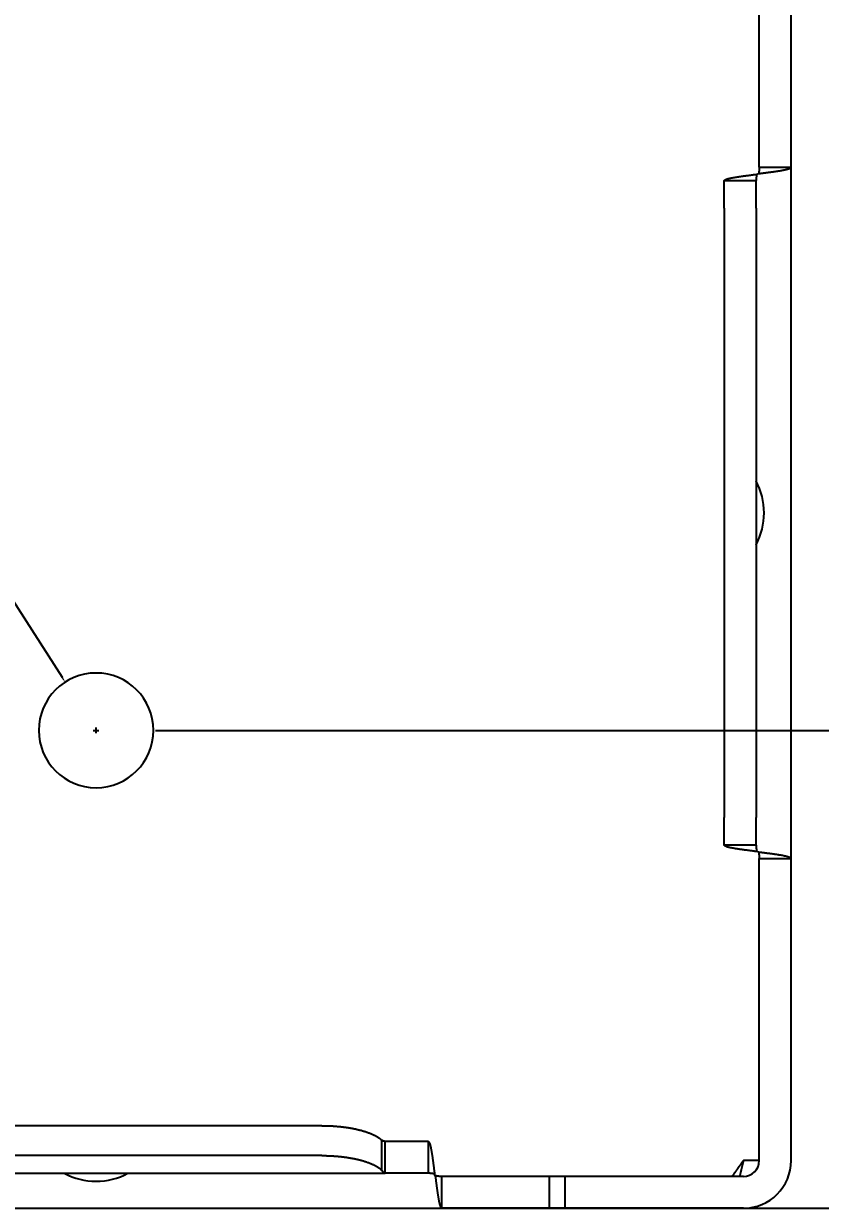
# Model space of a CAD drawing. Extents: x -29 to 171, y -4 to 230.
# Drawn here: x 102 to 127.01, y 88.58 to 125.76 of the extents above; entities that cross this region are included whole.
import ezdxf

# ---------------------------------------------------------------- set-up
doc = ezdxf.new("R2010")
doc.units = 0
doc.header["$LTSCALE"] = 25.4
doc.linetypes.add('KÖRPER', pattern=[0])
doc.layers.get('DEFPOINTS').update_dxf_attribs({"linetype": 'CONTINUOUS'})
doc.layers.add('2D_ANSICHT_3_BACK_DIMENSIO', color=7, linetype='KÖRPER')
doc.layers.add('2D_ANSICHT_3_BACK_DRAWING_', color=7, linetype='KÖRPER')
doc.dimstyles.get("Standard").update_dxf_attribs({"dimtxt": 0.18, "dimasz": 0.18, "dimexe": 0.18, "dimexo": 0.0625, "dimgap": 0.09, "dimtad": 0, "dimtih": 1, "dimtoh": 1, "dimzin": 0, "dimcen": 0.09, "dimazin": 3, "dimtfac": 1, "dimtofl": 0, "dimtmove": 0, "dimatfit": 3})

# ---------------------------------------------------------------- blocks, each defined once
blk = doc.blocks.new('*D1')
at = {"layer": '2D_ANSICHT_3_BACK_DIMENSIO', "color": 0, "linetype": 'KÖRPER'}
for p, q in [((106.133, 103.585), (141.418, 103.585)), ((141.238, 103.405), (141.238, 98.696)), ((141.238, 88.765), (141.238, 93.473)), ((118.808, 88.585), (141.418, 88.585))]:
    blk.add_line(p, q, dxfattribs=at)
at = {"layer": '2D_ANSICHT_3_BACK_DIMENSIO', "color": 0}
for points in [[(141.268, 103.405), (141.208, 103.405), (141.238, 103.585)], [(141.208, 88.765), (141.268, 88.765), (141.238, 88.585)]]:
    blk.add_solid(points, dxfattribs=at)
at = {"layer": 'DEFPOINTS', "color": 0}
for p in [(106.071, 103.585), (141.238, 103.585), (118.746, 88.585)]:
    blk.add_point(p, dxfattribs=at)
at = {"layer": '2D_ANSICHT_3_BACK_DIMENSIO', "color": 0}
blk.add_text('15', height=4.9389, dxfattribs=at).set_placement((137.114, 93.64))
blk = doc.blocks.new('*D2')
at = {"layer": '2D_ANSICHT_3_BACK_DIMENSIO', "color": 0, "linetype": 'KÖRPER'}
for p, q in [((102.533, 209.585), (165.978, 209.585)), ((165.798, 209.405), (165.798, 151.696)), ((165.798, 88.765), (165.798, 146.473)), ((90.108, 88.585), (165.978, 88.585))]:
    blk.add_line(p, q, dxfattribs=at)
at = {"layer": '2D_ANSICHT_3_BACK_DIMENSIO', "color": 0}
for points in [[(165.828, 209.405), (165.768, 209.405), (165.798, 209.585)], [(165.768, 88.765), (165.828, 88.765), (165.798, 88.585)]]:
    blk.add_solid(points, dxfattribs=at)
at = {"layer": 'DEFPOINTS', "color": 0}
for p in [(102.471, 209.585), (165.798, 209.585), (90.046, 88.585)]:
    blk.add_point(p, dxfattribs=at)
at = {"layer": '2D_ANSICHT_3_BACK_DIMENSIO', "color": 0}
blk.add_text('121', height=4.9389, dxfattribs=at).set_placement((160.054, 146.64))
blk = doc.blocks.new('*D6')
at = {"layer": '2D_ANSICHT_3_BACK_DIMENSIO', "color": 0, "linetype": 'KÖRPER'}
for p, q in [((79.561, 111.148), (99.417, 111.148)), ((99.417, 111.148), (103.201, 105.251)), ((104.181, 103.585), (104.361, 103.585)), ((104.271, 103.495), (104.271, 103.675))]:
    blk.add_line(p, q, dxfattribs=at)
at = {"layer": '2D_ANSICHT_3_BACK_DIMENSIO', "color": 0}
blk.add_solid([(103.176, 105.235), (103.227, 105.267), (103.299, 105.1)], dxfattribs=at)
at = {"layer": 'DEFPOINTS', "color": 0}
for p in [(103.299, 105.1), (105.243, 102.07)]:
    blk.add_point(p, dxfattribs=at)
at = {"layer": '2D_ANSICHT_3_BACK_DIMENSIO', "color": 0}
blk.add_text('3.6', height=4.9389, dxfattribs=at).set_placement((88.395, 108.704))

msp = doc.modelspace()

# ---------------------------------------------------------------- linework, layer by layer
at = {"layer": '2D_ANSICHT_3_BACK_DRAWING_', "color": 5, "linetype": 'KÖRPER'}
for p, q in [((125.096, 121.26), (125.096, 143.61)), ((126.096, 121.26), (126.096, 143.61)), ((126.096, 99.56), (126.096, 121.26)), ((123.996, 119.973), (123.996, 120.838)), ((124.996, 119.973), (124.996, 120.838)), ((125.016, 121.038), (125.076, 121.06)), ((123.996, 119.973), (123.996, 118.094)), ((124.996, 119.973), (124.996, 118.094)), ((123.996, 118.094), (123.996, 102.725)), ((124.996, 118.094), (124.996, 102.725)), ((123.996, 102.725), (123.996, 100.846)), ((124.996, 102.725), (124.996, 100.846)), ((123.996, 99.982), (123.996, 100.846)), ((124.996, 99.982), (124.996, 100.846)), ((125.076, 99.76), (125.016, 99.782)), ((125.096, 90.085), (125.096, 99.56)), ((126.096, 90.085), (126.096, 99.56)), ((111.354, 91.178), (97.187, 91.178)), ((113.248, 90.715), (113.234, 90.728)), ((114.699, 90.685), (113.353, 90.685)), ((111.354, 90.239), (97.187, 90.239)), ((125.096, 90.085), (124.596, 90.085)), ((95.188, 89.685), (113.353, 89.685)), ((113.248, 89.775), (113.234, 89.789)), ((114.699, 89.685), (113.353, 89.685)), ((114.92, 89.605), (114.899, 89.665)), ((118.496, 89.585), (115.121, 89.585)), ((118.496, 89.585), (118.496, 88.585)), ((118.996, 89.585), (118.496, 89.585)), ((118.996, 88.585), (118.996, 89.585)), ((124.596, 89.585), (118.996, 89.585)), ((93.421, 88.585), (115.121, 88.585)), ((118.496, 88.585), (115.121, 88.585)), ((118.996, 88.585), (118.496, 88.585)), ((124.596, 88.585), (118.996, 88.585))]:
    msp.add_line(p, q, dxfattribs=at)
for points in [[(125.096, 121.26), (125.096, 121.256), (125.095, 121.252), (125.095, 121.249), (125.095, 121.245), (125.095, 121.242), (125.095, 121.238), (125.095, 121.235), (125.095, 121.231), (125.095, 121.227), (125.095, 121.224), (125.095, 121.22), (125.094, 121.217), (125.094, 121.213), (125.094, 121.209), (125.094, 121.206), (125.094, 121.202), (125.093, 121.199), (125.093, 121.195), (125.093, 121.191), (125.092, 121.188), (125.092, 121.184), (125.092, 121.181), (125.092, 121.177), (125.091, 121.174), (125.091, 121.17), (125.09, 121.166), (125.09, 121.163), (125.09, 121.159), (125.089, 121.156), (125.089, 121.152), (125.088, 121.149), (125.088, 121.145), (125.088, 121.141), (125.087, 121.138), (125.087, 121.134), (125.086, 121.131), (125.086, 121.127), (125.085, 121.124), (125.085, 121.12), (125.084, 121.116), (125.084, 121.113), (125.083, 121.109), (125.083, 121.106), (125.082, 121.102), (125.082, 121.099), (125.081, 121.095), (125.081, 121.092), (125.08, 121.088), (125.079, 121.084), (125.079, 121.081), (125.078, 121.077), (125.078, 121.074), (125.077, 121.07), (125.077, 121.067), (125.076, 121.063), (125.076, 121.06)], [(125.076, 121.06), (125.086, 121.061), (125.097, 121.062), (125.108, 121.064), (125.119, 121.065), (125.13, 121.066), (125.141, 121.068), (125.152, 121.069), (125.162, 121.07), (125.173, 121.072), (125.184, 121.073), (125.195, 121.075), (125.206, 121.076), (125.217, 121.077), (125.228, 121.079), (125.238, 121.08), (125.249, 121.081), (125.26, 121.083), (125.271, 121.084), (125.282, 121.086), (125.293, 121.087), (125.304, 121.088), (125.314, 121.09), (125.325, 121.091), (125.336, 121.092), (125.347, 121.094), (125.358, 121.095), (125.369, 121.097), (125.38, 121.098), (125.39, 121.1), (125.401, 121.101), (125.412, 121.102), (125.423, 121.104), (125.434, 121.105), (125.445, 121.107), (125.455, 121.108), (125.466, 121.11), (125.477, 121.111), (125.488, 121.113), (125.499, 121.114), (125.51, 121.116), (125.521, 121.117), (125.531, 121.119), (125.542, 121.12), (125.553, 121.122), (125.564, 121.123), (125.575, 121.125), (125.586, 121.126), (125.596, 121.128), (125.607, 121.129), (125.618, 121.131), (125.629, 121.133), (125.64, 121.134), (125.65, 121.136), (125.661, 121.138), (125.672, 121.139), (125.683, 121.141), (125.694, 121.143), (125.705, 121.144), (125.715, 121.146), (125.726, 121.148), (125.737, 121.149), (125.748, 121.151), (125.759, 121.153), (125.769, 121.155), (125.78, 121.157), (125.791, 121.159), (125.802, 121.16), (125.812, 121.162), (125.823, 121.164), (125.834, 121.166), (125.845, 121.168), (125.856, 121.171), (125.866, 121.173), (125.877, 121.175), (125.888, 121.177), (125.898, 121.179), (125.909, 121.181), (125.92, 121.184), (125.93, 121.186), (125.941, 121.189), (125.952, 121.191), (125.962, 121.194), (125.973, 121.197), (125.984, 121.199), (125.994, 121.202), (126.005, 121.206), (126.015, 121.209), (126.026, 121.212), (126.036, 121.216), (126.046, 121.22), (126.056, 121.224), (126.066, 121.228), (126.075, 121.234), (126.084, 121.241), (126.092, 121.25), (126.096, 121.26)], [(123.996, 120.838), (123.999, 120.848), (124.007, 120.856), (124.016, 120.863), (124.025, 120.869), (124.035, 120.874), (124.045, 120.878), (124.055, 120.881), (124.066, 120.885), (124.076, 120.888), (124.087, 120.892), (124.097, 120.895), (124.108, 120.898), (124.118, 120.901), (124.129, 120.904), (124.139, 120.906), (124.15, 120.909), (124.161, 120.911), (124.171, 120.914), (124.182, 120.916), (124.193, 120.918), (124.203, 120.92), (124.214, 120.923), (124.225, 120.925), (124.236, 120.927), (124.246, 120.929), (124.257, 120.931), (124.268, 120.933), (124.279, 120.935), (124.289, 120.937), (124.3, 120.939), (124.311, 120.941), (124.322, 120.942), (124.333, 120.944), (124.343, 120.946), (124.354, 120.948), (124.365, 120.95), (124.376, 120.951), (124.387, 120.953), (124.397, 120.955), (124.408, 120.956), (124.419, 120.958), (124.43, 120.96), (124.441, 120.961), (124.452, 120.963), (124.462, 120.965), (124.473, 120.966), (124.484, 120.968), (124.495, 120.969), (124.506, 120.971), (124.516, 120.973), (124.527, 120.974), (124.538, 120.976), (124.549, 120.977), (124.56, 120.979), (124.571, 120.98), (124.581, 120.982), (124.592, 120.983), (124.603, 120.985), (124.614, 120.986), (124.625, 120.988), (124.636, 120.989), (124.647, 120.991), (124.657, 120.992), (124.668, 120.993), (124.679, 120.995), (124.69, 120.996), (124.701, 120.998), (124.712, 120.999), (124.722, 121.001), (124.733, 121.002), (124.744, 121.003), (124.755, 121.005), (124.766, 121.006), (124.777, 121.008), (124.788, 121.009), (124.798, 121.01), (124.809, 121.012), (124.82, 121.013), (124.831, 121.015), (124.842, 121.016), (124.853, 121.017), (124.864, 121.019), (124.874, 121.02), (124.885, 121.021), (124.896, 121.023), (124.907, 121.024), (124.918, 121.026), (124.929, 121.027), (124.94, 121.028), (124.95, 121.03), (124.961, 121.031), (124.972, 121.032), (124.983, 121.034), (124.994, 121.035), (125.005, 121.036), (125.016, 121.038)], [(125.016, 121.038), (125.015, 121.034), (125.014, 121.031), (125.014, 121.027), (125.013, 121.024), (125.013, 121.02), (125.012, 121.016), (125.012, 121.013), (125.011, 121.009), (125.011, 121.006), (125.01, 121.002), (125.01, 120.999), (125.009, 120.995), (125.008, 120.992), (125.008, 120.988), (125.007, 120.984), (125.007, 120.981), (125.006, 120.977), (125.006, 120.974), (125.005, 120.97), (125.005, 120.967), (125.005, 120.963), (125.004, 120.96), (125.004, 120.956), (125.003, 120.952), (125.003, 120.949), (125.002, 120.945), (125.002, 120.942), (125.001, 120.938), (125.001, 120.935), (125.001, 120.931), (125, 120.927), (125, 120.924), (125, 120.92), (124.999, 120.917), (124.999, 120.913), (124.999, 120.909), (124.998, 120.906), (124.998, 120.902), (124.998, 120.899), (124.998, 120.895), (124.997, 120.892), (124.997, 120.888), (124.997, 120.884), (124.997, 120.881), (124.997, 120.877), (124.996, 120.874), (124.996, 120.87), (124.996, 120.866), (124.996, 120.863), (124.996, 120.859), (124.996, 120.856), (124.996, 120.852), (124.996, 120.848), (124.996, 120.845), (124.996, 120.841), (124.996, 120.838)], [(125.016, 99.782), (125.005, 99.783), (124.994, 99.784), (124.983, 99.786), (124.972, 99.787), (124.961, 99.788), (124.95, 99.79), (124.94, 99.791), (124.929, 99.792), (124.918, 99.794), (124.907, 99.795), (124.896, 99.797), (124.885, 99.798), (124.874, 99.799), (124.864, 99.801), (124.853, 99.802), (124.842, 99.803), (124.831, 99.805), (124.82, 99.806), (124.809, 99.808), (124.798, 99.809), (124.788, 99.81), (124.777, 99.812), (124.766, 99.813), (124.755, 99.815), (124.744, 99.816), (124.733, 99.817), (124.722, 99.819), (124.712, 99.82), (124.701, 99.822), (124.69, 99.823), (124.679, 99.824), (124.668, 99.826), (124.657, 99.827), (124.647, 99.829), (124.636, 99.83), (124.625, 99.832), (124.614, 99.833), (124.603, 99.835), (124.592, 99.836), (124.581, 99.838), (124.571, 99.839), (124.56, 99.841), (124.549, 99.842), (124.538, 99.844), (124.527, 99.845), (124.516, 99.847), (124.506, 99.848), (124.495, 99.85), (124.484, 99.851), (124.473, 99.853), (124.462, 99.855), (124.452, 99.856), (124.441, 99.858), (124.43, 99.86), (124.419, 99.861), (124.408, 99.863), (124.397, 99.865), (124.387, 99.866), (124.376, 99.868), (124.365, 99.87), (124.354, 99.871), (124.343, 99.873), (124.333, 99.875), (124.322, 99.877), (124.311, 99.879), (124.3, 99.881), (124.289, 99.883), (124.279, 99.884), (124.268, 99.886), (124.257, 99.888), (124.246, 99.89), (124.236, 99.893), (124.225, 99.895), (124.214, 99.897), (124.203, 99.899), (124.193, 99.901), (124.182, 99.903), (124.171, 99.906), (124.161, 99.908), (124.15, 99.911), (124.139, 99.913), (124.129, 99.916), (124.118, 99.919), (124.108, 99.921), (124.097, 99.924), (124.087, 99.928), (124.076, 99.931), (124.066, 99.934), (124.055, 99.938), (124.045, 99.942), (124.035, 99.946), (124.025, 99.95), (124.016, 99.956), (124.007, 99.963), (123.999, 99.972), (123.996, 99.982)], [(124.996, 99.982), (124.996, 99.978), (124.996, 99.975), (124.996, 99.971), (124.996, 99.967), (124.996, 99.964), (124.996, 99.96), (124.996, 99.957), (124.996, 99.953), (124.996, 99.949), (124.996, 99.946), (124.997, 99.942), (124.997, 99.939), (124.997, 99.935), (124.997, 99.931), (124.997, 99.928), (124.998, 99.924), (124.998, 99.921), (124.998, 99.917), (124.998, 99.913), (124.999, 99.91), (124.999, 99.906), (124.999, 99.903), (125, 99.899), (125, 99.896), (125, 99.892), (125.001, 99.888), (125.001, 99.885), (125.001, 99.881), (125.002, 99.878), (125.002, 99.874), (125.003, 99.871), (125.003, 99.867), (125.004, 99.863), (125.004, 99.86), (125.005, 99.856), (125.005, 99.853), (125.005, 99.849), (125.006, 99.846), (125.006, 99.842), (125.007, 99.838), (125.007, 99.835), (125.008, 99.831), (125.008, 99.828), (125.009, 99.824), (125.01, 99.821), (125.01, 99.817), (125.011, 99.814), (125.011, 99.81), (125.012, 99.806), (125.012, 99.803), (125.013, 99.799), (125.013, 99.796), (125.014, 99.792), (125.014, 99.789), (125.015, 99.785), (125.016, 99.782)], [(125.076, 99.76), (125.076, 99.756), (125.077, 99.753), (125.077, 99.749), (125.078, 99.746), (125.078, 99.742), (125.079, 99.738), (125.079, 99.735), (125.08, 99.731), (125.081, 99.728), (125.081, 99.724), (125.082, 99.721), (125.082, 99.717), (125.083, 99.714), (125.083, 99.71), (125.084, 99.706), (125.084, 99.703), (125.085, 99.699), (125.085, 99.696), (125.086, 99.692), (125.086, 99.689), (125.087, 99.685), (125.087, 99.682), (125.088, 99.678), (125.088, 99.674), (125.088, 99.671), (125.089, 99.667), (125.089, 99.664), (125.09, 99.66), (125.09, 99.657), (125.09, 99.653), (125.091, 99.649), (125.091, 99.646), (125.092, 99.642), (125.092, 99.639), (125.092, 99.635), (125.092, 99.632), (125.093, 99.628), (125.093, 99.624), (125.093, 99.621), (125.094, 99.617), (125.094, 99.614), (125.094, 99.61), (125.094, 99.606), (125.094, 99.603), (125.095, 99.599), (125.095, 99.596), (125.095, 99.592), (125.095, 99.588), (125.095, 99.585), (125.095, 99.581), (125.095, 99.578), (125.095, 99.574), (125.095, 99.57), (125.095, 99.567), (125.096, 99.563), (125.096, 99.56)], [(126.096, 99.56), (126.092, 99.57), (126.084, 99.578), (126.075, 99.585), (126.066, 99.591), (126.056, 99.596), (126.046, 99.6), (126.036, 99.603), (126.026, 99.607), (126.015, 99.61), (126.005, 99.614), (125.994, 99.617), (125.984, 99.62), (125.973, 99.623), (125.962, 99.626), (125.952, 99.628), (125.941, 99.631), (125.93, 99.633), (125.92, 99.636), (125.909, 99.638), (125.898, 99.64), (125.888, 99.642), (125.877, 99.645), (125.866, 99.647), (125.856, 99.649), (125.845, 99.651), (125.834, 99.653), (125.823, 99.655), (125.812, 99.657), (125.802, 99.659), (125.791, 99.661), (125.78, 99.663), (125.769, 99.665), (125.759, 99.666), (125.748, 99.668), (125.737, 99.67), (125.726, 99.672), (125.715, 99.673), (125.705, 99.675), (125.694, 99.677), (125.683, 99.679), (125.672, 99.68), (125.661, 99.682), (125.65, 99.684), (125.64, 99.685), (125.629, 99.687), (125.618, 99.688), (125.607, 99.69), (125.596, 99.692), (125.586, 99.693), (125.575, 99.695), (125.564, 99.696), (125.553, 99.698), (125.542, 99.699), (125.531, 99.701), (125.521, 99.702), (125.51, 99.704), (125.499, 99.705), (125.488, 99.707), (125.477, 99.708), (125.466, 99.71), (125.455, 99.711), (125.445, 99.713), (125.434, 99.714), (125.423, 99.716), (125.412, 99.717), (125.401, 99.718), (125.39, 99.72), (125.38, 99.721), (125.369, 99.723), (125.358, 99.724), (125.347, 99.725), (125.336, 99.727), (125.325, 99.728), (125.314, 99.73), (125.304, 99.731), (125.293, 99.732), (125.282, 99.734), (125.271, 99.735), (125.26, 99.737), (125.249, 99.738), (125.238, 99.739), (125.228, 99.741), (125.217, 99.742), (125.206, 99.743), (125.195, 99.745), (125.184, 99.746), (125.173, 99.748), (125.162, 99.749), (125.152, 99.75), (125.141, 99.752), (125.13, 99.753), (125.119, 99.754), (125.108, 99.756), (125.097, 99.757), (125.086, 99.758), (125.076, 99.76)], [(111.354, 91.178), (111.375, 91.178), (111.395, 91.178), (111.416, 91.178), (111.436, 91.178), (111.457, 91.177), (111.477, 91.177), (111.498, 91.177), (111.518, 91.176), (111.539, 91.175), (111.559, 91.175), (111.58, 91.174), (111.6, 91.173), (111.62, 91.172), (111.641, 91.171), (111.661, 91.17), (111.682, 91.169), (111.702, 91.168), (111.723, 91.167), (111.743, 91.165), (111.764, 91.164), (111.784, 91.162), (111.804, 91.161), (111.825, 91.159), (111.845, 91.157), (111.866, 91.156), (111.886, 91.154), (111.906, 91.152), (111.927, 91.15), (111.947, 91.148), (111.967, 91.145), (111.988, 91.143), (112.008, 91.141), (112.028, 91.138), (112.049, 91.136), (112.069, 91.133), (112.089, 91.13), (112.11, 91.128), (112.13, 91.125), (112.15, 91.122), (112.17, 91.119), (112.191, 91.116), (112.211, 91.112), (112.231, 91.109), (112.251, 91.106), (112.271, 91.102), (112.292, 91.099), (112.312, 91.095), (112.332, 91.091), (112.352, 91.087), (112.372, 91.083), (112.392, 91.079), (112.412, 91.075), (112.432, 91.071), (112.452, 91.066), (112.472, 91.062), (112.492, 91.057), (112.512, 91.052), (112.532, 91.047), (112.552, 91.042), (112.572, 91.037), (112.591, 91.032), (112.611, 91.026), (112.631, 91.021), (112.65, 91.015), (112.67, 91.009), (112.69, 91.004), (112.709, 90.997), (112.729, 90.991), (112.748, 90.985), (112.768, 90.978), (112.787, 90.972), (112.806, 90.965), (112.826, 90.958), (112.845, 90.95), (112.864, 90.943), (112.883, 90.935), (112.902, 90.928), (112.921, 90.92), (112.939, 90.911), (112.958, 90.903), (112.977, 90.894), (112.995, 90.885), (113.013, 90.876), (113.032, 90.867), (113.05, 90.857), (113.068, 90.847), (113.085, 90.837), (113.103, 90.826), (113.12, 90.816), (113.137, 90.804), (113.154, 90.793), (113.171, 90.781), (113.187, 90.768), (113.203, 90.755), (113.219, 90.742), (113.234, 90.728)], [(113.353, 90.685), (113.351, 90.685), (113.35, 90.685), (113.348, 90.685), (113.346, 90.685), (113.344, 90.685), (113.342, 90.685), (113.34, 90.685), (113.338, 90.685), (113.336, 90.686), (113.334, 90.686), (113.332, 90.686), (113.33, 90.686), (113.328, 90.686), (113.326, 90.687), (113.324, 90.687), (113.322, 90.687), (113.32, 90.688), (113.318, 90.688), (113.316, 90.689), (113.314, 90.689), (113.312, 90.689), (113.31, 90.69), (113.308, 90.69), (113.306, 90.691), (113.305, 90.691), (113.303, 90.692), (113.301, 90.692), (113.299, 90.693), (113.297, 90.693), (113.295, 90.694), (113.293, 90.695), (113.291, 90.695), (113.289, 90.696), (113.288, 90.697), (113.286, 90.697), (113.284, 90.698), (113.282, 90.699), (113.28, 90.699), (113.278, 90.7), (113.276, 90.701), (113.275, 90.702), (113.273, 90.702), (113.271, 90.703), (113.269, 90.704), (113.267, 90.705), (113.266, 90.706), (113.264, 90.707), (113.262, 90.707), (113.26, 90.708), (113.258, 90.709), (113.257, 90.71), (113.255, 90.711), (113.253, 90.712), (113.251, 90.713), (113.25, 90.714), (113.248, 90.715)], [(114.699, 90.685), (114.709, 90.681), (114.717, 90.674), (114.724, 90.664), (114.73, 90.655), (114.734, 90.645), (114.738, 90.635), (114.742, 90.625), (114.746, 90.615), (114.749, 90.604), (114.753, 90.594), (114.756, 90.583), (114.759, 90.573), (114.762, 90.562), (114.764, 90.551), (114.767, 90.541), (114.77, 90.53), (114.772, 90.52), (114.774, 90.509), (114.777, 90.498), (114.779, 90.487), (114.781, 90.477), (114.783, 90.466), (114.786, 90.455), (114.788, 90.445), (114.79, 90.434), (114.792, 90.423), (114.794, 90.412), (114.796, 90.402), (114.798, 90.391), (114.8, 90.38), (114.802, 90.369), (114.803, 90.358), (114.805, 90.348), (114.807, 90.337), (114.809, 90.326), (114.811, 90.315), (114.812, 90.304), (114.814, 90.294), (114.816, 90.283), (114.817, 90.272), (114.819, 90.261), (114.821, 90.25), (114.822, 90.24), (114.824, 90.229), (114.826, 90.218), (114.827, 90.207), (114.829, 90.196), (114.83, 90.185), (114.832, 90.175), (114.834, 90.164), (114.835, 90.153), (114.837, 90.142), (114.838, 90.131), (114.84, 90.12), (114.841, 90.11), (114.843, 90.099), (114.844, 90.088), (114.846, 90.077), (114.847, 90.066), (114.849, 90.055), (114.85, 90.045), (114.851, 90.034), (114.853, 90.023), (114.854, 90.012), (114.856, 90.001), (114.857, 89.99), (114.859, 89.979), (114.86, 89.969), (114.862, 89.958), (114.863, 89.947), (114.864, 89.936), (114.866, 89.925), (114.867, 89.914), (114.869, 89.904), (114.87, 89.893), (114.871, 89.882), (114.873, 89.871), (114.874, 89.86), (114.875, 89.849), (114.877, 89.838), (114.878, 89.828), (114.88, 89.817), (114.881, 89.806), (114.882, 89.795), (114.884, 89.784), (114.885, 89.773), (114.886, 89.762), (114.888, 89.752), (114.889, 89.741), (114.891, 89.73), (114.892, 89.719), (114.893, 89.708), (114.895, 89.697), (114.896, 89.686), (114.897, 89.676), (114.899, 89.665)], [(111.354, 90.239), (111.375, 90.239), (111.395, 90.238), (111.416, 90.238), (111.436, 90.238), (111.457, 90.238), (111.477, 90.237), (111.498, 90.237), (111.518, 90.236), (111.539, 90.236), (111.559, 90.235), (111.58, 90.234), (111.6, 90.233), (111.62, 90.233), (111.641, 90.232), (111.661, 90.231), (111.682, 90.229), (111.702, 90.228), (111.723, 90.227), (111.743, 90.226), (111.764, 90.224), (111.784, 90.223), (111.804, 90.221), (111.825, 90.219), (111.845, 90.218), (111.866, 90.216), (111.886, 90.214), (111.906, 90.212), (111.927, 90.21), (111.947, 90.208), (111.967, 90.206), (111.988, 90.203), (112.008, 90.201), (112.028, 90.199), (112.049, 90.196), (112.069, 90.193), (112.089, 90.191), (112.11, 90.188), (112.13, 90.185), (112.15, 90.182), (112.17, 90.179), (112.191, 90.176), (112.211, 90.173), (112.231, 90.169), (112.251, 90.166), (112.271, 90.162), (112.292, 90.159), (112.312, 90.155), (112.332, 90.151), (112.352, 90.147), (112.372, 90.143), (112.392, 90.139), (112.412, 90.135), (112.432, 90.131), (112.452, 90.126), (112.472, 90.122), (112.492, 90.117), (112.512, 90.112), (112.532, 90.108), (112.552, 90.103), (112.572, 90.097), (112.591, 90.092), (112.611, 90.087), (112.631, 90.081), (112.65, 90.076), (112.67, 90.07), (112.69, 90.064), (112.709, 90.058), (112.729, 90.052), (112.748, 90.045), (112.768, 90.039), (112.787, 90.032), (112.806, 90.025), (112.826, 90.018), (112.845, 90.011), (112.864, 90.003), (112.883, 89.996), (112.902, 89.988), (112.921, 89.98), (112.939, 89.972), (112.958, 89.963), (112.977, 89.955), (112.995, 89.946), (113.013, 89.937), (113.032, 89.927), (113.05, 89.918), (113.068, 89.908), (113.085, 89.897), (113.103, 89.887), (113.12, 89.876), (113.137, 89.865), (113.154, 89.853), (113.171, 89.841), (113.187, 89.828), (113.203, 89.816), (113.219, 89.802), (113.234, 89.789)], [(113.353, 89.685), (113.352, 89.685), (113.35, 89.685), (113.349, 89.685), (113.347, 89.685), (113.345, 89.685), (113.344, 89.685), (113.342, 89.686), (113.34, 89.686), (113.339, 89.686), (113.337, 89.687), (113.336, 89.687), (113.334, 89.688), (113.332, 89.688), (113.331, 89.689), (113.329, 89.689), (113.328, 89.69), (113.326, 89.691), (113.325, 89.691), (113.323, 89.692), (113.322, 89.693), (113.32, 89.694), (113.319, 89.694), (113.318, 89.695), (113.316, 89.696), (113.315, 89.697), (113.313, 89.698), (113.312, 89.699), (113.311, 89.7), (113.309, 89.701), (113.308, 89.702), (113.307, 89.703), (113.305, 89.704), (113.304, 89.705), (113.303, 89.706), (113.302, 89.707), (113.3, 89.708), (113.299, 89.709), (113.298, 89.71), (113.297, 89.711), (113.295, 89.712), (113.294, 89.713), (113.293, 89.715), (113.292, 89.716), (113.291, 89.717), (113.29, 89.718), (113.288, 89.719), (113.287, 89.721), (113.286, 89.722), (113.285, 89.723), (113.284, 89.724), (113.283, 89.725), (113.282, 89.727), (113.281, 89.728), (113.28, 89.729), (113.279, 89.73), (113.278, 89.732), (113.277, 89.733), (113.276, 89.734), (113.275, 89.736), (113.274, 89.737), (113.273, 89.738), (113.272, 89.739), (113.271, 89.741), (113.27, 89.742), (113.269, 89.743), (113.268, 89.745), (113.267, 89.746), (113.266, 89.747), (113.265, 89.749), (113.264, 89.75), (113.263, 89.752), (113.262, 89.753), (113.261, 89.754), (113.26, 89.756), (113.259, 89.757), (113.258, 89.758), (113.258, 89.76), (113.257, 89.761), (113.256, 89.763), (113.255, 89.764), (113.254, 89.765), (113.253, 89.767), (113.252, 89.768), (113.251, 89.77), (113.251, 89.771), (113.25, 89.772), (113.249, 89.774), (113.248, 89.775)], [(114.899, 89.665), (114.895, 89.665), (114.892, 89.666), (114.888, 89.666), (114.884, 89.667), (114.881, 89.667), (114.877, 89.668), (114.874, 89.669), (114.87, 89.669), (114.867, 89.67), (114.863, 89.67), (114.86, 89.671), (114.856, 89.671), (114.852, 89.672), (114.849, 89.672), (114.845, 89.673), (114.842, 89.673), (114.838, 89.674), (114.835, 89.674), (114.831, 89.675), (114.828, 89.675), (114.824, 89.676), (114.82, 89.676), (114.817, 89.677), (114.813, 89.677), (114.81, 89.678), (114.806, 89.678), (114.803, 89.678), (114.799, 89.679), (114.795, 89.679), (114.792, 89.68), (114.788, 89.68), (114.785, 89.68), (114.781, 89.681), (114.778, 89.681), (114.774, 89.681), (114.77, 89.682), (114.767, 89.682), (114.763, 89.682), (114.76, 89.682), (114.756, 89.683), (114.752, 89.683), (114.749, 89.683), (114.745, 89.683), (114.742, 89.684), (114.738, 89.684), (114.734, 89.684), (114.731, 89.684), (114.727, 89.684), (114.724, 89.684), (114.72, 89.684), (114.717, 89.684), (114.713, 89.684), (114.709, 89.685), (114.706, 89.685), (114.702, 89.685), (114.699, 89.685)], [(115.121, 89.585), (115.117, 89.585), (115.113, 89.585), (115.11, 89.585), (115.106, 89.585), (115.103, 89.585), (115.099, 89.585), (115.095, 89.585), (115.092, 89.585), (115.088, 89.585), (115.085, 89.585), (115.081, 89.586), (115.077, 89.586), (115.074, 89.586), (115.07, 89.586), (115.067, 89.586), (115.063, 89.587), (115.06, 89.587), (115.056, 89.587), (115.052, 89.587), (115.049, 89.588), (115.045, 89.588), (115.042, 89.588), (115.038, 89.589), (115.034, 89.589), (115.031, 89.589), (115.027, 89.59), (115.024, 89.59), (115.02, 89.591), (115.017, 89.591), (115.013, 89.591), (115.009, 89.592), (115.006, 89.592), (115.002, 89.593), (114.999, 89.593), (114.995, 89.594), (114.992, 89.594), (114.988, 89.595), (114.984, 89.595), (114.981, 89.596), (114.977, 89.596), (114.974, 89.597), (114.97, 89.597), (114.967, 89.598), (114.963, 89.598), (114.96, 89.599), (114.956, 89.599), (114.952, 89.6), (114.949, 89.6), (114.945, 89.601), (114.942, 89.601), (114.938, 89.602), (114.935, 89.602), (114.931, 89.603), (114.928, 89.604), (114.924, 89.604), (114.92, 89.605)], [(114.92, 89.605), (114.922, 89.594), (114.923, 89.583), (114.925, 89.572), (114.926, 89.561), (114.927, 89.55), (114.929, 89.54), (114.93, 89.529), (114.931, 89.518), (114.933, 89.507), (114.934, 89.496), (114.935, 89.485), (114.937, 89.474), (114.938, 89.464), (114.94, 89.453), (114.941, 89.442), (114.942, 89.431), (114.944, 89.42), (114.945, 89.409), (114.946, 89.398), (114.948, 89.388), (114.949, 89.377), (114.951, 89.366), (114.952, 89.355), (114.953, 89.344), (114.955, 89.333), (114.956, 89.322), (114.958, 89.312), (114.959, 89.301), (114.96, 89.29), (114.962, 89.279), (114.963, 89.268), (114.965, 89.257), (114.966, 89.246), (114.968, 89.236), (114.969, 89.225), (114.971, 89.214), (114.972, 89.203), (114.974, 89.192), (114.975, 89.181), (114.976, 89.171), (114.978, 89.16), (114.979, 89.149), (114.981, 89.138), (114.983, 89.127), (114.984, 89.116), (114.986, 89.106), (114.987, 89.095), (114.989, 89.084), (114.99, 89.073), (114.992, 89.062), (114.994, 89.051), (114.995, 89.041), (114.997, 89.03), (114.998, 89.019), (115, 89.008), (115.002, 88.997), (115.003, 88.987), (115.005, 88.976), (115.007, 88.965), (115.009, 88.954), (115.01, 88.943), (115.012, 88.933), (115.014, 88.922), (115.016, 88.911), (115.018, 88.9), (115.019, 88.889), (115.021, 88.879), (115.023, 88.868), (115.025, 88.857), (115.027, 88.846), (115.029, 88.836), (115.031, 88.825), (115.034, 88.814), (115.036, 88.803), (115.038, 88.793), (115.04, 88.782), (115.042, 88.771), (115.045, 88.76), (115.047, 88.75), (115.049, 88.739), (115.052, 88.729), (115.055, 88.718), (115.057, 88.707), (115.06, 88.697), (115.063, 88.686), (115.067, 88.676), (115.07, 88.665), (115.073, 88.655), (115.077, 88.644), (115.081, 88.634), (115.085, 88.624), (115.089, 88.614), (115.095, 88.605), (115.102, 88.596), (115.11, 88.588), (115.121, 88.585)]]:
    msp.add_lwpolyline(points, dxfattribs=at)
for points in [[(125.096, 121.26, 0), (125.106, 121.26, 0), (125.116, 121.26, 0), (125.127, 121.26, 0), (125.137, 121.26, 0), (125.148, 121.26, 0), (125.158, 121.26, 0), (125.169, 121.26, 0), (125.179, 121.26, 0), (125.189, 121.26, 0), (125.2, 121.26, 0), (125.21, 121.26, 0), (125.221, 121.26, 0), (125.231, 121.26, 0), (125.241, 121.26, 0), (125.252, 121.26, 0), (125.262, 121.26, 0), (125.273, 121.26, 0), (125.283, 121.26, 0), (125.294, 121.26, 0), (125.304, 121.26, 0), (125.314, 121.26, 0), (125.325, 121.26, 0), (125.335, 121.26, 0), (125.346, 121.26, 0), (125.356, 121.26, 0), (125.366, 121.26, 0), (125.377, 121.26, 0), (125.387, 121.26, 0), (125.398, 121.26, 0), (125.408, 121.26, 0), (125.419, 121.26, 0), (125.429, 121.26, 0), (125.439, 121.26, 0), (125.45, 121.26, 0), (125.46, 121.26, 0), (125.471, 121.26, 0), (125.481, 121.26, 0), (125.491, 121.26, 0), (125.502, 121.26, 0), (125.512, 121.26, 0), (125.523, 121.26, 0), (125.533, 121.26, 0), (125.544, 121.26, 0), (125.554, 121.26, 0), (125.564, 121.26, 0), (125.575, 121.26, 0), (125.585, 121.26, 0), (125.596, 121.26, 0), (125.606, 121.26, 0), (125.616, 121.26, 0), (125.627, 121.26, 0), (125.637, 121.26, 0), (125.648, 121.26, 0), (125.658, 121.26, 0), (125.669, 121.26, 0), (125.679, 121.26, 0), (125.689, 121.26, 0), (125.7, 121.26, 0), (125.71, 121.26, 0), (125.721, 121.26, 0), (125.731, 121.26, 0), (125.741, 121.26, 0), (125.752, 121.26, 0), (125.762, 121.26, 0), (125.773, 121.26, 0), (125.783, 121.26, 0), (125.794, 121.26, 0), (125.804, 121.26, 0), (125.814, 121.26, 0), (125.825, 121.26, 0), (125.835, 121.26, 0), (125.846, 121.26, 0), (125.856, 121.26, 0), (125.866, 121.26, 0), (125.877, 121.26, 0), (125.887, 121.26, 0), (125.898, 121.26, 0), (125.908, 121.26, 0), (125.919, 121.26, 0), (125.929, 121.26, 0), (125.939, 121.26, 0), (125.95, 121.26, 0), (125.96, 121.26, 0), (125.971, 121.26, 0), (125.981, 121.26, 0), (125.991, 121.26, 0), (126.002, 121.26, 0), (126.012, 121.26, 0), (126.023, 121.26, 0), (126.033, 121.26, 0), (126.044, 121.26, 0), (126.054, 121.26, 0), (126.064, 121.26, 0), (126.075, 121.26, 0), (126.085, 121.26, 0), (126.096, 121.26, 0)], [(123.996, 120.838, 0), (124.006, 120.838, 0), (124.016, 120.838, 0), (124.027, 120.838, 0), (124.037, 120.838, 0), (124.048, 120.838, 0), (124.058, 120.838, 0), (124.069, 120.838, 0), (124.079, 120.838, 0), (124.089, 120.838, 0), (124.1, 120.838, 0), (124.11, 120.838, 0), (124.121, 120.838, 0), (124.131, 120.838, 0), (124.141, 120.838, 0), (124.152, 120.838, 0), (124.162, 120.838, 0), (124.173, 120.838, 0), (124.183, 120.838, 0), (124.194, 120.838, 0), (124.204, 120.838, 0), (124.214, 120.838, 0), (124.225, 120.838, 0), (124.235, 120.838, 0), (124.246, 120.838, 0), (124.256, 120.838, 0), (124.266, 120.838, 0), (124.277, 120.838, 0), (124.287, 120.838, 0), (124.298, 120.838, 0), (124.308, 120.838, 0), (124.319, 120.838, 0), (124.329, 120.838, 0), (124.339, 120.838, 0), (124.35, 120.838, 0), (124.36, 120.838, 0), (124.371, 120.838, 0), (124.381, 120.838, 0), (124.391, 120.838, 0), (124.402, 120.838, 0), (124.412, 120.838, 0), (124.423, 120.838, 0), (124.433, 120.838, 0), (124.444, 120.838, 0), (124.454, 120.838, 0), (124.464, 120.838, 0), (124.475, 120.838, 0), (124.485, 120.838, 0), (124.496, 120.838, 0), (124.506, 120.838, 0), (124.516, 120.838, 0), (124.527, 120.838, 0), (124.537, 120.838, 0), (124.548, 120.838, 0), (124.558, 120.838, 0), (124.569, 120.838, 0), (124.579, 120.838, 0), (124.589, 120.838, 0), (124.6, 120.838, 0), (124.61, 120.838, 0), (124.621, 120.838, 0), (124.631, 120.838, 0), (124.641, 120.838, 0), (124.652, 120.838, 0), (124.662, 120.838, 0), (124.673, 120.838, 0), (124.683, 120.838, 0), (124.694, 120.838, 0), (124.704, 120.838, 0), (124.714, 120.838, 0), (124.725, 120.838, 0), (124.735, 120.838, 0), (124.746, 120.838, 0), (124.756, 120.838, 0), (124.766, 120.838, 0), (124.777, 120.838, 0), (124.787, 120.838, 0), (124.798, 120.838, 0), (124.808, 120.838, 0), (124.819, 120.838, 0), (124.829, 120.838, 0), (124.839, 120.838, 0), (124.85, 120.838, 0), (124.86, 120.838, 0), (124.871, 120.838, 0), (124.881, 120.838, 0), (124.891, 120.838, 0), (124.902, 120.838, 0), (124.912, 120.838, 0), (124.923, 120.838, 0), (124.933, 120.838, 0), (124.944, 120.838, 0), (124.954, 120.838, 0), (124.964, 120.838, 0), (124.975, 120.838, 0), (124.985, 120.838, 0), (124.996, 120.838, 0)], [(124.996, 99.982, 0), (124.985, 99.982, 0), (124.975, 99.982, 0), (124.964, 99.982, 0), (124.954, 99.982, 0), (124.944, 99.982, 0), (124.933, 99.982, 0), (124.923, 99.982, 0), (124.912, 99.982, 0), (124.902, 99.982, 0), (124.891, 99.982, 0), (124.881, 99.982, 0), (124.871, 99.982, 0), (124.86, 99.982, 0), (124.85, 99.982, 0), (124.839, 99.982, 0), (124.829, 99.982, 0), (124.819, 99.982, 0), (124.808, 99.982, 0), (124.798, 99.982, 0), (124.787, 99.982, 0), (124.777, 99.982, 0), (124.766, 99.982, 0), (124.756, 99.982, 0), (124.746, 99.982, 0), (124.735, 99.982, 0), (124.725, 99.982, 0), (124.714, 99.982, 0), (124.704, 99.982, 0), (124.694, 99.982, 0), (124.683, 99.982, 0), (124.673, 99.982, 0), (124.662, 99.982, 0), (124.652, 99.982, 0), (124.641, 99.982, 0), (124.631, 99.982, 0), (124.621, 99.982, 0), (124.61, 99.982, 0), (124.6, 99.982, 0), (124.589, 99.982, 0), (124.579, 99.982, 0), (124.569, 99.982, 0), (124.558, 99.982, 0), (124.548, 99.982, 0), (124.537, 99.982, 0), (124.527, 99.982, 0), (124.516, 99.982, 0), (124.506, 99.982, 0), (124.496, 99.982, 0), (124.485, 99.982, 0), (124.475, 99.982, 0), (124.464, 99.982, 0), (124.454, 99.982, 0), (124.444, 99.982, 0), (124.433, 99.982, 0), (124.423, 99.982, 0), (124.412, 99.982, 0), (124.402, 99.982, 0), (124.391, 99.982, 0), (124.381, 99.982, 0), (124.371, 99.982, 0), (124.36, 99.982, 0), (124.35, 99.982, 0), (124.339, 99.982, 0), (124.329, 99.982, 0), (124.319, 99.982, 0), (124.308, 99.982, 0), (124.298, 99.982, 0), (124.287, 99.982, 0), (124.277, 99.982, 0), (124.266, 99.982, 0), (124.256, 99.982, 0), (124.246, 99.982, 0), (124.235, 99.982, 0), (124.225, 99.982, 0), (124.214, 99.982, 0), (124.204, 99.982, 0), (124.194, 99.982, 0), (124.183, 99.982, 0), (124.173, 99.982, 0), (124.162, 99.982, 0), (124.152, 99.982, 0), (124.141, 99.982, 0), (124.131, 99.982, 0), (124.121, 99.982, 0), (124.11, 99.982, 0), (124.1, 99.982, 0), (124.089, 99.982, 0), (124.079, 99.982, 0), (124.069, 99.982, 0), (124.058, 99.982, 0), (124.048, 99.982, 0), (124.037, 99.982, 0), (124.027, 99.982, 0), (124.016, 99.982, 0), (124.006, 99.982, 0), (123.996, 99.982, 0)], [(125.096, 99.56, 0), (125.106, 99.56, 0), (125.116, 99.56, 0), (125.127, 99.56, 0), (125.137, 99.56, 0), (125.148, 99.56, 0), (125.158, 99.56, 0), (125.169, 99.56, 0), (125.179, 99.56, 0), (125.189, 99.56, 0), (125.2, 99.56, 0), (125.21, 99.56, 0), (125.221, 99.56, 0), (125.231, 99.56, 0), (125.241, 99.56, 0), (125.252, 99.56, 0), (125.262, 99.56, 0), (125.273, 99.56, 0), (125.283, 99.56, 0), (125.294, 99.56, 0), (125.304, 99.56, 0), (125.314, 99.56, 0), (125.325, 99.56, 0), (125.335, 99.56, 0), (125.346, 99.56, 0), (125.356, 99.56, 0), (125.366, 99.56, 0), (125.377, 99.56, 0), (125.387, 99.56, 0), (125.398, 99.56, 0), (125.408, 99.56, 0), (125.419, 99.56, 0), (125.429, 99.56, 0), (125.439, 99.56, 0), (125.45, 99.56, 0), (125.46, 99.56, 0), (125.471, 99.56, 0), (125.481, 99.56, 0), (125.491, 99.56, 0), (125.502, 99.56, 0), (125.512, 99.56, 0), (125.523, 99.56, 0), (125.533, 99.56, 0), (125.544, 99.56, 0), (125.554, 99.56, 0), (125.564, 99.56, 0), (125.575, 99.56, 0), (125.585, 99.56, 0), (125.596, 99.56, 0), (125.606, 99.56, 0), (125.616, 99.56, 0), (125.627, 99.56, 0), (125.637, 99.56, 0), (125.648, 99.56, 0), (125.658, 99.56, 0), (125.669, 99.56, 0), (125.679, 99.56, 0), (125.689, 99.56, 0), (125.7, 99.56, 0), (125.71, 99.56, 0), (125.721, 99.56, 0), (125.731, 99.56, 0), (125.741, 99.56, 0), (125.752, 99.56, 0), (125.762, 99.56, 0), (125.773, 99.56, 0), (125.783, 99.56, 0), (125.794, 99.56, 0), (125.804, 99.56, 0), (125.814, 99.56, 0), (125.825, 99.56, 0), (125.835, 99.56, 0), (125.846, 99.56, 0), (125.856, 99.56, 0), (125.866, 99.56, 0), (125.877, 99.56, 0), (125.887, 99.56, 0), (125.898, 99.56, 0), (125.908, 99.56, 0), (125.919, 99.56, 0), (125.929, 99.56, 0), (125.939, 99.56, 0), (125.95, 99.56, 0), (125.96, 99.56, 0), (125.971, 99.56, 0), (125.981, 99.56, 0), (125.991, 99.56, 0), (126.002, 99.56, 0), (126.012, 99.56, 0), (126.023, 99.56, 0), (126.033, 99.56, 0), (126.044, 99.56, 0), (126.054, 99.56, 0), (126.064, 99.56, 0), (126.075, 99.56, 0), (126.085, 99.56, 0), (126.096, 99.56, 0)], [(113.248, 89.775, 0), (113.248, 89.785, 0), (113.248, 89.795, 0), (113.248, 89.805, 0), (113.248, 89.814, 0), (113.248, 89.824, 0), (113.248, 89.834, 0), (113.248, 89.844, 0), (113.248, 89.853, 0), (113.248, 89.863, 0), (113.248, 89.873, 0), (113.248, 89.883, 0), (113.248, 89.893, 0), (113.248, 89.902, 0), (113.248, 89.912, 0), (113.248, 89.922, 0), (113.248, 89.932, 0), (113.248, 89.942, 0), (113.248, 89.951, 0), (113.248, 89.961, 0), (113.248, 89.971, 0), (113.248, 89.981, 0), (113.248, 89.99, 0), (113.248, 90, 0), (113.248, 90.01, 0), (113.248, 90.02, 0), (113.248, 90.03, 0), (113.248, 90.039, 0), (113.248, 90.049, 0), (113.248, 90.059, 0), (113.248, 90.069, 0), (113.248, 90.079, 0), (113.248, 90.088, 0), (113.248, 90.098, 0), (113.248, 90.108, 0), (113.248, 90.118, 0), (113.248, 90.128, 0), (113.248, 90.137, 0), (113.248, 90.147, 0), (113.248, 90.157, 0), (113.248, 90.167, 0), (113.248, 90.176, 0), (113.248, 90.186, 0), (113.248, 90.196, 0), (113.248, 90.206, 0), (113.248, 90.216, 0), (113.248, 90.225, 0), (113.248, 90.235, 0), (113.248, 90.245, 0), (113.248, 90.255, 0), (113.248, 90.265, 0), (113.248, 90.274, 0), (113.248, 90.284, 0), (113.248, 90.294, 0), (113.248, 90.304, 0), (113.248, 90.314, 0), (113.248, 90.323, 0), (113.248, 90.333, 0), (113.248, 90.343, 0), (113.248, 90.353, 0), (113.248, 90.362, 0), (113.248, 90.372, 0), (113.248, 90.382, 0), (113.248, 90.392, 0), (113.248, 90.402, 0), (113.248, 90.411, 0), (113.248, 90.421, 0), (113.248, 90.431, 0), (113.248, 90.441, 0), (113.248, 90.451, 0), (113.248, 90.46, 0), (113.248, 90.47, 0), (113.248, 90.48, 0), (113.248, 90.49, 0), (113.248, 90.499, 0), (113.248, 90.509, 0), (113.248, 90.519, 0), (113.248, 90.529, 0), (113.248, 90.539, 0), (113.248, 90.548, 0), (113.248, 90.558, 0), (113.248, 90.568, 0), (113.248, 90.578, 0), (113.248, 90.588, 0), (113.248, 90.597, 0), (113.248, 90.607, 0), (113.248, 90.617, 0), (113.248, 90.627, 0), (113.248, 90.637, 0), (113.248, 90.646, 0), (113.248, 90.656, 0), (113.248, 90.666, 0), (113.248, 90.676, 0), (113.248, 90.685, 0), (113.248, 90.695, 0), (113.248, 90.705, 0), (113.248, 90.715, 0)], [(113.353, 89.685, 0), (113.353, 89.695, 0), (113.353, 89.706, 0), (113.353, 89.716, 0), (113.353, 89.726, 0), (113.353, 89.737, 0), (113.353, 89.747, 0), (113.353, 89.758, 0), (113.353, 89.768, 0), (113.353, 89.778, 0), (113.353, 89.789, 0), (113.353, 89.799, 0), (113.353, 89.81, 0), (113.353, 89.82, 0), (113.353, 89.831, 0), (113.353, 89.841, 0), (113.353, 89.851, 0), (113.353, 89.862, 0), (113.353, 89.872, 0), (113.353, 89.883, 0), (113.353, 89.893, 0), (113.353, 89.903, 0), (113.353, 89.914, 0), (113.353, 89.924, 0), (113.353, 89.935, 0), (113.353, 89.945, 0), (113.353, 89.956, 0), (113.353, 89.966, 0), (113.353, 89.976, 0), (113.353, 89.987, 0), (113.353, 89.997, 0), (113.353, 90.008, 0), (113.353, 90.018, 0), (113.353, 90.028, 0), (113.353, 90.039, 0), (113.353, 90.049, 0), (113.353, 90.06, 0), (113.353, 90.07, 0), (113.353, 90.081, 0), (113.353, 90.091, 0), (113.353, 90.101, 0), (113.353, 90.112, 0), (113.353, 90.122, 0), (113.353, 90.133, 0), (113.353, 90.143, 0), (113.353, 90.153, 0), (113.353, 90.164, 0), (113.353, 90.174, 0), (113.353, 90.185, 0), (113.353, 90.195, 0), (113.353, 90.206, 0), (113.353, 90.216, 0), (113.353, 90.226, 0), (113.353, 90.237, 0), (113.353, 90.247, 0), (113.353, 90.258, 0), (113.353, 90.268, 0), (113.353, 90.278, 0), (113.353, 90.289, 0), (113.353, 90.299, 0), (113.353, 90.31, 0), (113.353, 90.32, 0), (113.353, 90.331, 0), (113.353, 90.341, 0), (113.353, 90.351, 0), (113.353, 90.362, 0), (113.353, 90.372, 0), (113.353, 90.383, 0), (113.353, 90.393, 0), (113.353, 90.403, 0), (113.353, 90.414, 0), (113.353, 90.424, 0), (113.353, 90.435, 0), (113.353, 90.445, 0), (113.353, 90.456, 0), (113.353, 90.466, 0), (113.353, 90.476, 0), (113.353, 90.487, 0), (113.353, 90.497, 0), (113.353, 90.508, 0), (113.353, 90.518, 0), (113.353, 90.528, 0), (113.353, 90.539, 0), (113.353, 90.549, 0), (113.353, 90.56, 0), (113.353, 90.57, 0), (113.353, 90.581, 0), (113.353, 90.591, 0), (113.353, 90.601, 0), (113.353, 90.612, 0), (113.353, 90.622, 0), (113.353, 90.633, 0), (113.353, 90.643, 0), (113.353, 90.653, 0), (113.353, 90.664, 0), (113.353, 90.674, 0), (113.353, 90.685, 0)], [(114.699, 90.685, 0), (114.699, 90.674, 0), (114.699, 90.664, 0), (114.699, 90.653, 0), (114.699, 90.643, 0), (114.699, 90.633, 0), (114.699, 90.622, 0), (114.699, 90.612, 0), (114.699, 90.601, 0), (114.699, 90.591, 0), (114.699, 90.581, 0), (114.699, 90.57, 0), (114.699, 90.56, 0), (114.699, 90.549, 0), (114.699, 90.539, 0), (114.699, 90.528, 0), (114.699, 90.518, 0), (114.699, 90.508, 0), (114.699, 90.497, 0), (114.699, 90.487, 0), (114.699, 90.476, 0), (114.699, 90.466, 0), (114.699, 90.456, 0), (114.699, 90.445, 0), (114.699, 90.435, 0), (114.699, 90.424, 0), (114.699, 90.414, 0), (114.699, 90.403, 0), (114.699, 90.393, 0), (114.699, 90.383, 0), (114.699, 90.372, 0), (114.699, 90.362, 0), (114.699, 90.351, 0), (114.699, 90.341, 0), (114.699, 90.331, 0), (114.699, 90.32, 0), (114.699, 90.31, 0), (114.699, 90.299, 0), (114.699, 90.289, 0), (114.699, 90.278, 0), (114.699, 90.268, 0), (114.699, 90.258, 0), (114.699, 90.247, 0), (114.699, 90.237, 0), (114.699, 90.226, 0), (114.699, 90.216, 0), (114.699, 90.206, 0), (114.699, 90.195, 0), (114.699, 90.185, 0), (114.699, 90.174, 0), (114.699, 90.164, 0), (114.699, 90.153, 0), (114.699, 90.143, 0), (114.699, 90.133, 0), (114.699, 90.122, 0), (114.699, 90.112, 0), (114.699, 90.101, 0), (114.699, 90.091, 0), (114.699, 90.081, 0), (114.699, 90.07, 0), (114.699, 90.06, 0), (114.699, 90.049, 0), (114.699, 90.039, 0), (114.699, 90.028, 0), (114.699, 90.018, 0), (114.699, 90.008, 0), (114.699, 89.997, 0), (114.699, 89.987, 0), (114.699, 89.976, 0), (114.699, 89.966, 0), (114.699, 89.956, 0), (114.699, 89.945, 0), (114.699, 89.935, 0), (114.699, 89.924, 0), (114.699, 89.914, 0), (114.699, 89.903, 0), (114.699, 89.893, 0), (114.699, 89.883, 0), (114.699, 89.872, 0), (114.699, 89.862, 0), (114.699, 89.851, 0), (114.699, 89.841, 0), (114.699, 89.831, 0), (114.699, 89.82, 0), (114.699, 89.81, 0), (114.699, 89.799, 0), (114.699, 89.789, 0), (114.699, 89.778, 0), (114.699, 89.768, 0), (114.699, 89.758, 0), (114.699, 89.747, 0), (114.699, 89.737, 0), (114.699, 89.726, 0), (114.699, 89.716, 0), (114.699, 89.706, 0), (114.699, 89.695, 0), (114.699, 89.685, 0)], [(124.596, 90.085, 0), (124.592, 90.079, 0), (124.588, 90.074, 0), (124.585, 90.069, 0), (124.581, 90.064, 0), (124.577, 90.059, 0), (124.573, 90.053, 0), (124.57, 90.048, 0), (124.566, 90.043, 0), (124.562, 90.038, 0), (124.559, 90.033, 0), (124.555, 90.027, 0), (124.551, 90.022, 0), (124.548, 90.017, 0), (124.544, 90.012, 0), (124.54, 90.007, 0), (124.537, 90.001, 0), (124.533, 89.996, 0), (124.529, 89.991, 0), (124.526, 89.986, 0), (124.522, 89.981, 0), (124.518, 89.975, 0), (124.515, 89.97, 0), (124.511, 89.965, 0), (124.507, 89.96, 0), (124.504, 89.954, 0), (124.5, 89.949, 0), (124.496, 89.944, 0), (124.492, 89.939, 0), (124.489, 89.934, 0), (124.485, 89.928, 0), (124.481, 89.923, 0), (124.478, 89.918, 0), (124.474, 89.913, 0), (124.47, 89.908, 0), (124.467, 89.902, 0), (124.463, 89.897, 0), (124.459, 89.892, 0), (124.456, 89.887, 0), (124.452, 89.882, 0), (124.448, 89.876, 0), (124.445, 89.871, 0), (124.441, 89.866, 0), (124.437, 89.861, 0), (124.434, 89.856, 0), (124.43, 89.85, 0), (124.426, 89.845, 0), (124.422, 89.84, 0), (124.419, 89.835, 0), (124.415, 89.829, 0), (124.411, 89.824, 0), (124.408, 89.819, 0), (124.404, 89.814, 0), (124.4, 89.809, 0), (124.397, 89.803, 0), (124.393, 89.798, 0), (124.389, 89.793, 0), (124.386, 89.788, 0), (124.382, 89.783, 0), (124.378, 89.777, 0), (124.375, 89.772, 0), (124.371, 89.767, 0), (124.367, 89.762, 0), (124.364, 89.757, 0), (124.36, 89.751, 0), (124.356, 89.746, 0), (124.353, 89.741, 0), (124.349, 89.736, 0), (124.345, 89.731, 0), (124.341, 89.725, 0), (124.338, 89.72, 0), (124.334, 89.715, 0), (124.33, 89.71, 0), (124.327, 89.704, 0), (124.323, 89.699, 0), (124.319, 89.694, 0), (124.316, 89.689, 0), (124.312, 89.684, 0), (124.308, 89.678, 0), (124.305, 89.673, 0), (124.301, 89.668, 0), (124.297, 89.663, 0), (124.294, 89.658, 0), (124.29, 89.652, 0), (124.286, 89.647, 0), (124.283, 89.642, 0), (124.279, 89.637, 0), (124.275, 89.632, 0), (124.271, 89.626, 0), (124.268, 89.621, 0), (124.264, 89.616, 0), (124.26, 89.611, 0), (124.257, 89.606, 0), (124.253, 89.6, 0), (124.249, 89.595, 0), (124.246, 89.59, 0), (124.242, 89.585, 0)], [(124.596, 90.085, 0), (124.594, 90.079, 0), (124.593, 90.074, 0), (124.592, 90.069, 0), (124.591, 90.064, 0), (124.589, 90.059, 0), (124.588, 90.053, 0), (124.587, 90.048, 0), (124.586, 90.043, 0), (124.585, 90.038, 0), (124.583, 90.033, 0), (124.582, 90.027, 0), (124.581, 90.022, 0), (124.58, 90.017, 0), (124.578, 90.012, 0), (124.577, 90.007, 0), (124.576, 90.001, 0), (124.575, 89.996, 0), (124.573, 89.991, 0), (124.572, 89.986, 0), (124.571, 89.981, 0), (124.57, 89.975, 0), (124.569, 89.97, 0), (124.567, 89.965, 0), (124.566, 89.96, 0), (124.565, 89.954, 0), (124.564, 89.949, 0), (124.562, 89.944, 0), (124.561, 89.939, 0), (124.56, 89.934, 0), (124.559, 89.928, 0), (124.558, 89.923, 0), (124.556, 89.918, 0), (124.555, 89.913, 0), (124.554, 89.908, 0), (124.553, 89.902, 0), (124.551, 89.897, 0), (124.55, 89.892, 0), (124.549, 89.887, 0), (124.548, 89.882, 0), (124.546, 89.876, 0), (124.545, 89.871, 0), (124.544, 89.866, 0), (124.543, 89.861, 0), (124.542, 89.856, 0), (124.54, 89.85, 0), (124.539, 89.845, 0), (124.538, 89.84, 0), (124.537, 89.835, 0), (124.535, 89.829, 0), (124.534, 89.824, 0), (124.533, 89.819, 0), (124.532, 89.814, 0), (124.531, 89.809, 0), (124.529, 89.803, 0), (124.528, 89.798, 0), (124.527, 89.793, 0), (124.526, 89.788, 0), (124.524, 89.783, 0), (124.523, 89.777, 0), (124.522, 89.772, 0), (124.521, 89.767, 0), (124.519, 89.762, 0), (124.518, 89.757, 0), (124.517, 89.751, 0), (124.516, 89.746, 0), (124.515, 89.741, 0), (124.513, 89.736, 0), (124.512, 89.731, 0), (124.511, 89.725, 0), (124.51, 89.72, 0), (124.508, 89.715, 0), (124.507, 89.71, 0), (124.506, 89.704, 0), (124.505, 89.699, 0), (124.504, 89.694, 0), (124.502, 89.689, 0), (124.501, 89.684, 0), (124.5, 89.678, 0), (124.499, 89.673, 0), (124.497, 89.668, 0), (124.496, 89.663, 0), (124.495, 89.658, 0), (124.494, 89.652, 0), (124.492, 89.647, 0), (124.491, 89.642, 0), (124.49, 89.637, 0), (124.489, 89.632, 0), (124.488, 89.626, 0), (124.486, 89.621, 0), (124.485, 89.616, 0), (124.484, 89.611, 0), (124.483, 89.606, 0), (124.481, 89.6, 0), (124.48, 89.595, 0), (124.479, 89.59, 0), (124.478, 89.585, 0)], [(115.121, 89.585, 0), (115.121, 89.574, 0), (115.121, 89.564, 0), (115.121, 89.553, 0), (115.121, 89.543, 0), (115.121, 89.533, 0), (115.121, 89.522, 0), (115.121, 89.512, 0), (115.121, 89.501, 0), (115.121, 89.491, 0), (115.121, 89.481, 0), (115.121, 89.47, 0), (115.121, 89.46, 0), (115.121, 89.449, 0), (115.121, 89.439, 0), (115.121, 89.428, 0), (115.121, 89.418, 0), (115.121, 89.408, 0), (115.121, 89.397, 0), (115.121, 89.387, 0), (115.121, 89.376, 0), (115.121, 89.366, 0), (115.121, 89.356, 0), (115.121, 89.345, 0), (115.121, 89.335, 0), (115.121, 89.324, 0), (115.121, 89.314, 0), (115.121, 89.303, 0), (115.121, 89.293, 0), (115.121, 89.283, 0), (115.121, 89.272, 0), (115.121, 89.262, 0), (115.121, 89.251, 0), (115.121, 89.241, 0), (115.121, 89.231, 0), (115.121, 89.22, 0), (115.121, 89.21, 0), (115.121, 89.199, 0), (115.121, 89.189, 0), (115.121, 89.178, 0), (115.121, 89.168, 0), (115.121, 89.158, 0), (115.121, 89.147, 0), (115.121, 89.137, 0), (115.121, 89.126, 0), (115.121, 89.116, 0), (115.121, 89.106, 0), (115.121, 89.095, 0), (115.121, 89.085, 0), (115.121, 89.074, 0), (115.121, 89.064, 0), (115.121, 89.053, 0), (115.121, 89.043, 0), (115.121, 89.033, 0), (115.121, 89.022, 0), (115.121, 89.012, 0), (115.121, 89.001, 0), (115.121, 88.991, 0), (115.121, 88.981, 0), (115.121, 88.97, 0), (115.121, 88.96, 0), (115.121, 88.949, 0), (115.121, 88.939, 0), (115.121, 88.928, 0), (115.121, 88.918, 0), (115.121, 88.908, 0), (115.121, 88.897, 0), (115.121, 88.887, 0), (115.121, 88.876, 0), (115.121, 88.866, 0), (115.121, 88.856, 0), (115.121, 88.845, 0), (115.121, 88.835, 0), (115.121, 88.824, 0), (115.121, 88.814, 0), (115.121, 88.803, 0), (115.121, 88.793, 0), (115.121, 88.783, 0), (115.121, 88.772, 0), (115.121, 88.762, 0), (115.121, 88.751, 0), (115.121, 88.741, 0), (115.121, 88.731, 0), (115.121, 88.72, 0), (115.121, 88.71, 0), (115.121, 88.699, 0), (115.121, 88.689, 0), (115.121, 88.678, 0), (115.121, 88.668, 0), (115.121, 88.658, 0), (115.121, 88.647, 0), (115.121, 88.637, 0), (115.121, 88.626, 0), (115.121, 88.616, 0), (115.121, 88.606, 0), (115.121, 88.595, 0), (115.121, 88.585, 0)]]:
    msp.add_polyline3d(points, dxfattribs=at)
at = {"layer": '2D_ANSICHT_3_BACK_DRAWING_', "color": 5, "linetype": 'KÖRPER', "extrusion": (0, 0, -1)}
msp.add_circle((-104.271, 103.585), 1.8, dxfattribs=at)
at = {"layer": '2D_ANSICHT_3_BACK_DRAWING_', "color": 5, "linetype": 'KÖRPER'}
for centre, radius, start, end in [((123.121, 110.41), 2.125, 360, 28.0725), ((123.121, 110.41), 2.125, 331.9275, 0), ((124.596, 90.085), 1.5, 270, 0), ((124.596, 90.085), 0.5, 270, 0), ((104.271, 91.56), 2.125, 241.9275, 270), ((104.271, 91.56), 2.125, 270, 298.0725)]:
    msp.add_arc(centre, radius, start, end, dxfattribs=at)

# ---------------------------------------------------------------- dimensions: what is measured, and where the dimension line sits
at = {"layer": '2D_ANSICHT_3_BACK_DIMENSIO', "color": 18, "linetype": 'KÖRPER'}
for base, p1, p2, text, picture, middle in [((165.798, 209.585), (90.046, 88.585), (102.471, 209.585), '121', '*D2', (165.798, 149.085)), ((141.238, 103.585), (118.746, 88.585), (106.071, 103.585), '15', '*D1', (141.238, 96.085))]:
    dim = msp.add_linear_dim(base=base, p1=p1, p2=p2, angle=90, text=text, dimstyle='STANDARD', override={"dimtxt": 4.938889}, dxfattribs=at)
    dim.commit()
    dim.dimension.update_dxf_attribs({"geometry": picture, "text_midpoint": middle})
dim = msp.add_diameter_dim_2p(p1=(105.243, 102.07), p2=(103.299, 105.1), text='3.6', dimstyle='STANDARD', override={"dimtxt": 4.938889, "dimtmove": 1}, dxfattribs=at)
dim.commit()
dim.dimension.update_dxf_attribs({"geometry": '*D6', "text_midpoint": (79.741, 111.148), "dimtype": 163})

doc.saveas('drawing.dxf')
